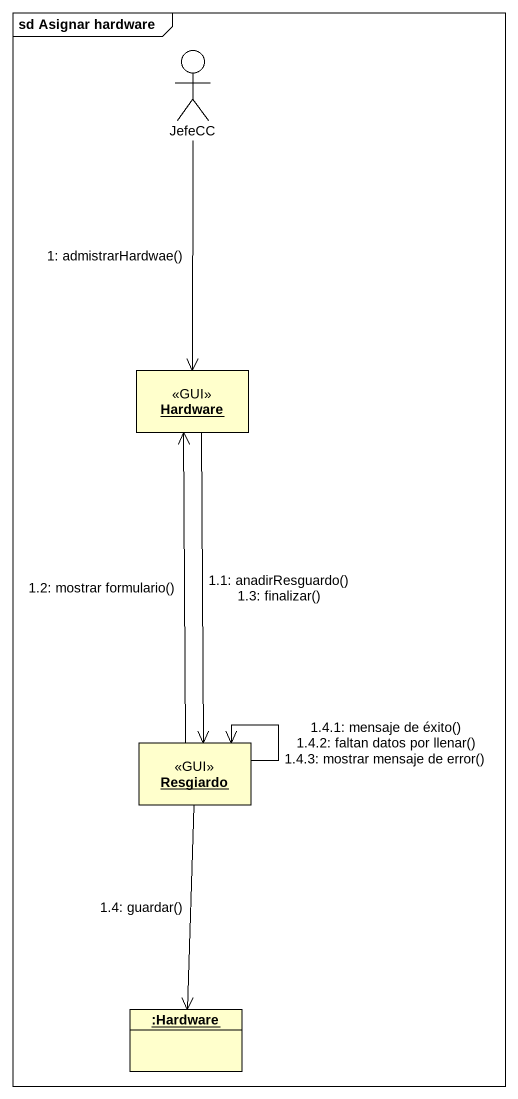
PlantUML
@startuml
mainframe sd Asignar hardware
allowmixing
hide circle
hide empty members
actor JefeCC
object Hardware <<GUI>>
object Resgiardo <<GUI>>
object ":Hardware" as Hardware_2
JefeCC --> Hardware : 1: admistrarHardwae()
Hardware --> Resgiardo : 1.1: anadirResguardo()\n1.3: finalizar()
Resgiardo -up-> Hardware : 1.2: mostrar formulario()
Resgiardo --> Hardware_2 : 1.4: guardar()
Resgiardo --> Resgiardo : 1.4.1: mensaje de éxito()\n1.4.2: faltan datos por llenar()\n1.4.3: mostrar mensaje de error()
@enduml
